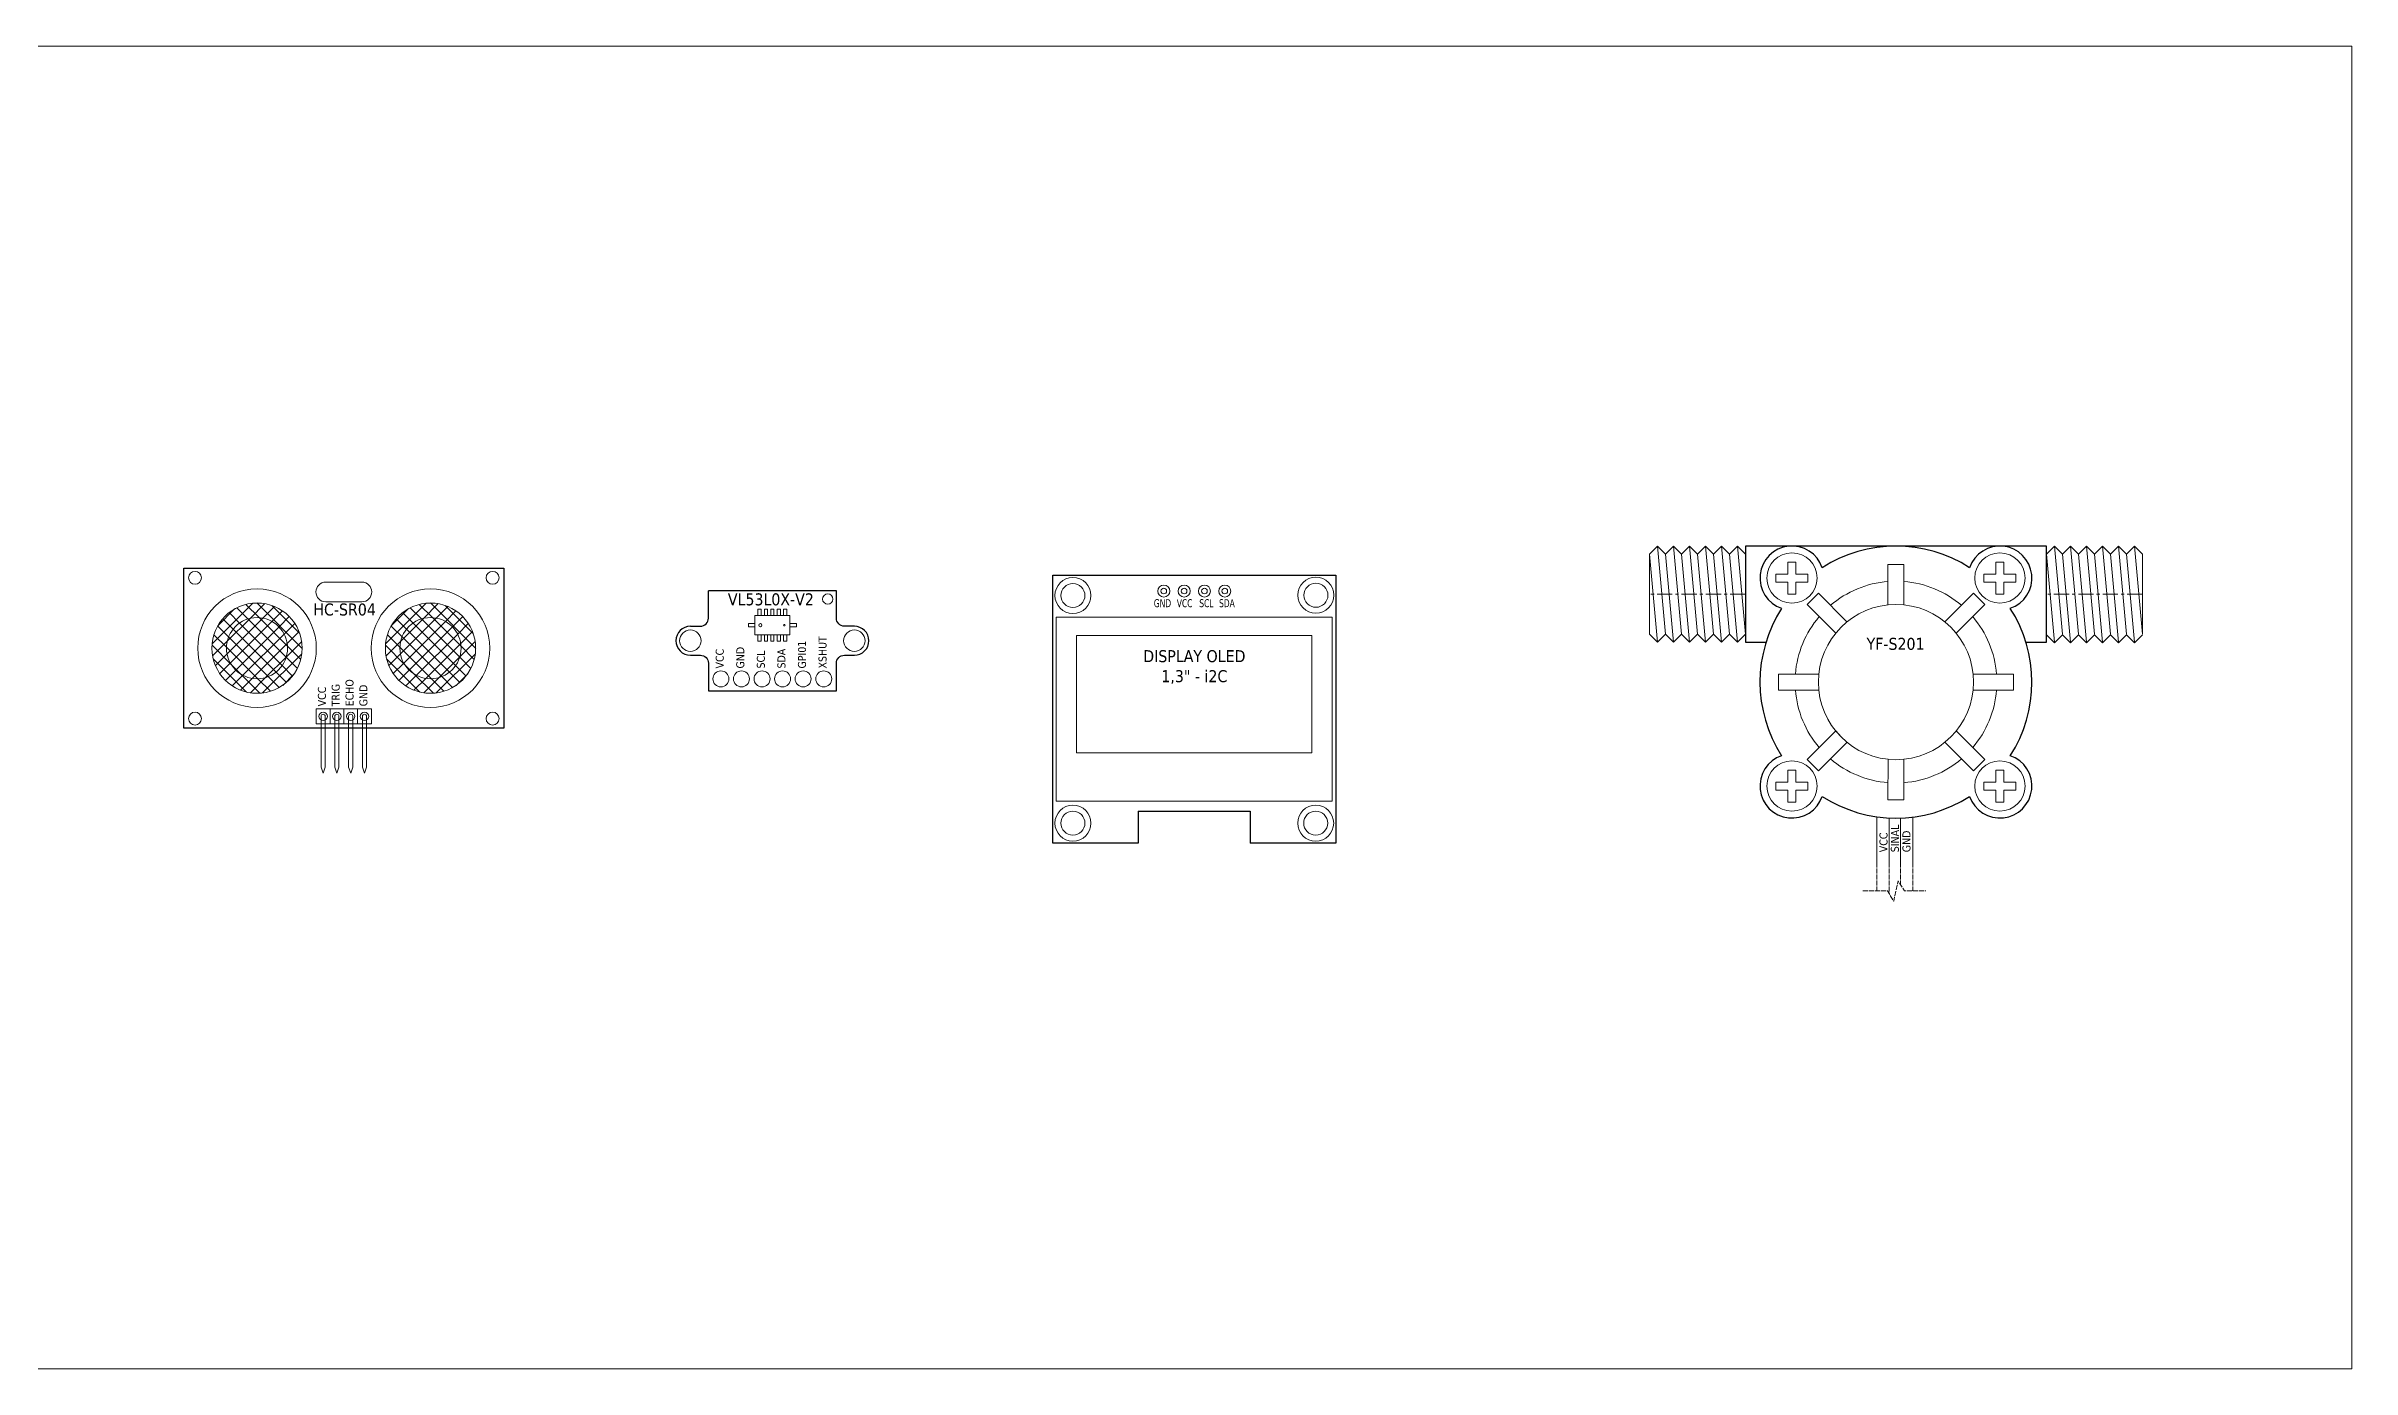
# Model space of a CAD drawing. Extents: x -201 to 3149, y -111 to 111.
# Drawn here: x 86.8 to 375, y -54.1 to 111.2 of the extents above; entities that cross this region are included whole.
import ezdxf

# ---------------------------------------------------------------- set-up
doc = ezdxf.new("R2010")
doc.units = 0
for name, pattern in [('ACAD_ISO02W100', [15, 12, -3]), ('CENTER', [50.8, 31.75, -6.35, 6.35, -6.35]), ('CONTINU', [0])]:
    doc.linetypes.add(name, pattern=pattern)
doc.layers.get('0').update_dxf_attribs({"lineweight": 9})
doc.layers.add('2', color=7, linetype='CONTINU')
doc.layers.add('contorno', color=7, linetype='CONTINU', lineweight=30)
doc.layers.add('hatch', color=253, linetype='Continuous', transparency=0.6)
doc.styles.add('times 2', font='tahoma.ttf')
pattern_1 = [(45, (-18.5304, -5.5817), (-0.77799, 0.77799), []), (135, (-18.5304, -5.5817), (-0.77799, -0.77799), [])]
pattern_2 = [(45, (3.1484, -5.5817), (-0.77799, 0.77799), []), (135, (3.1484, -5.5817), (-0.77799, -0.77799), [])]

# ---------------------------------------------------------------- blocks, each defined once
blk = doc.blocks.new('*U3')
blk.add_lwpolyline([(0, -2.47), (0.99, -2.53), (1, 2.53), (-1, 2.53), (-1, -2.53)])
blk = doc.blocks.new('*U4')
at = {"color": 0, "linetype": 'ByBlock', "lineweight": -2, "transparency": 16777216}
blk.add_blockref('*U3', (318.06, 43.92), dxfattribs=at)
for p, rotation in [((309.45, 40.36), 45.00000000000001), ((326.66, 40.36), 315), ((305.89, 31.75), 90), ((330.23, 31.75), 270), ((309.45, 23.15), 135), ((326.66, 23.15), 225), ((318.06, 19.58), 180)]:
    blk.add_blockref('*U3', p, dxfattribs=dict(at, rotation=rotation))

msp = doc.modelspace()

# ---------------------------------------------------------------- hatches: boundary and pattern name
at = {"layer": 'hatch'}
h = msp.add_hatch(dxfattribs=at)
h.set_pattern_fill('ANSI37', color=256, scale=0.346534)
h.set_pattern_definition(pattern_1)
h.paths.add_polyline_path([(109.39, 35.99, 1), (117.04, 35.99, 1)], flags=0)
h.paths.add_polyline_path([(107.57, 35.99, 1), (118.86, 35.99, 1)])
h.paths.add_polyline_path([(117.04, 35.99, -1), (109.39, 35.99, -1)], flags=16)
h = msp.add_hatch(dxfattribs=at)
h.set_pattern_fill('ANSI37', color=256, scale=0.346534)
h.set_pattern_definition(pattern_2)
h.paths.add_polyline_path([(131.07, 35.99, 1), (138.72, 35.99, 1)], flags=0)
h.paths.add_polyline_path([(129.25, 35.99, 1), (140.54, 35.99, 1)])
h.paths.add_polyline_path([(138.72, 35.99, -1), (131.07, 35.99, -1)], flags=16)
h = msp.add_hatch(dxfattribs=at)
h.set_pattern_fill('ANSI37', color=256, scale=0.346534)
h.set_pattern_definition(pattern_1)
h.paths.add_polyline_path([(117.04, 35.99, 1), (109.39, 35.99, 1)])
h = msp.add_hatch(dxfattribs=at)
h.set_pattern_fill('ANSI37', color=256, scale=0.346534)
h.set_pattern_definition(pattern_2)
h.paths.add_polyline_path([(138.72, 35.99, 1), (131.07, 35.99, 1)])

# ---------------------------------------------------------------- linework, layer by layer
for p, q in [((315.68, 9.19), (315.68, 14.92)), ((320.17, 14.88), (320.17, 9.19))]:
    msp.add_line(p, q)
for points in [[(-201.35, 111.22), (375.05, 111.22), (375.05, -54.07), (-201.35, -54.07)], [(305.56, 46.75), (305.06, 46.75), (304.56, 46.75), (304.56, 45.25), (303.06, 45.25), (303.06, 44.25), (304.56, 44.25), (304.56, 42.75), (305.56, 42.75), (305.56, 44.25), (307.06, 44.25), (307.06, 44.75), (307.06, 45.25), (305.56, 45.25)], [(331.55, 46.75), (331.05, 46.75), (330.55, 46.75), (330.55, 45.25), (329.05, 45.25), (329.05, 44.25), (330.55, 44.25), (330.55, 42.75), (331.55, 42.75), (331.55, 44.25), (333.05, 44.25), (333.05, 44.75), (333.05, 45.25), (331.55, 45.25)], [(120.6, 28.42), (122.33, 28.42), (122.33, 26.52), (120.6, 26.52)], [(122.33, 28.42), (124.05, 28.42), (124.05, 26.52), (122.33, 26.52)], [(124.05, 28.42), (125.78, 28.42), (125.78, 26.52), (124.05, 26.52)], [(125.78, 28.42), (127.5, 28.42), (127.5, 26.52), (125.78, 26.52)], [(305.56, 20.76), (305.06, 20.76), (304.56, 20.76), (304.56, 19.26), (303.06, 19.26), (303.06, 18.26), (304.56, 18.26), (304.56, 16.76), (305.56, 16.76), (305.56, 18.26), (307.06, 18.26), (307.06, 18.76), (307.06, 19.26), (305.56, 19.26)], [(331.55, 20.76), (331.05, 20.76), (330.55, 20.76), (330.55, 19.26), (329.05, 19.26), (329.05, 18.26), (330.55, 18.26), (330.55, 16.76), (331.55, 16.76), (331.55, 18.26), (333.05, 18.26), (333.05, 18.76), (333.05, 19.26), (331.55, 19.26)]]:
    msp.add_lwpolyline(points, close=True)
for points in [[(289.25, 47.75), (288.25, 48.75), (287.25, 47.75)], [(287.25, 47.75), (288.25, 36.75)], [(287.25, 47.75), (287.25, 37.75)], [(289.25, 37.75), (288.25, 48.75)], [(291.25, 47.75), (290.25, 48.75), (289.25, 47.75)], [(289.25, 47.75), (290.25, 36.75)], [(291.25, 37.75), (290.25, 48.75)], [(293.25, 47.75), (292.25, 48.75), (291.25, 47.75)], [(291.25, 47.75), (292.25, 36.75)], [(293.25, 37.75), (292.25, 48.75)], [(295.25, 47.75), (294.25, 48.75), (293.25, 47.75)], [(293.25, 47.75), (294.25, 36.75)], [(295.25, 37.75), (294.25, 48.75)], [(297.25, 47.75), (296.25, 48.75), (295.25, 47.75)], [(295.25, 47.75), (296.25, 36.75)], [(297.25, 37.75), (296.25, 48.75)], [(299.25, 47.75), (298.25, 48.75), (297.25, 47.75)], [(297.25, 47.75), (298.25, 36.75)], [(299.25, 37.75), (298.25, 48.75)], [(338.86, 47.75), (337.86, 48.75), (336.86, 47.75)], [(336.86, 47.75), (337.86, 36.75)], [(338.86, 37.75), (337.86, 48.75)], [(340.86, 47.75), (339.86, 48.75), (338.86, 47.75)], [(338.86, 47.75), (339.86, 36.75)], [(340.86, 37.75), (339.86, 48.75)], [(342.86, 47.75), (341.86, 48.75), (340.86, 47.75)], [(340.86, 47.75), (341.86, 36.75)], [(342.86, 37.75), (341.86, 48.75)], [(344.86, 47.75), (343.86, 48.75), (342.86, 47.75)], [(342.86, 47.75), (343.86, 36.75)], [(344.86, 37.75), (343.86, 48.75)], [(346.86, 47.75), (345.86, 48.75), (344.86, 47.75)], [(344.86, 47.75), (345.86, 36.75)], [(346.86, 37.75), (345.86, 48.75)], [(348.86, 47.75), (347.86, 48.75), (346.86, 47.75)], [(346.86, 47.75), (347.86, 36.75)], [(348.86, 37.75), (347.86, 48.75)], [(348.86, 37.75), (348.86, 47.75)], [(121.8, 44.24), (126.31, 44.24)], [(121.8, 41.77), (126.31, 41.77)], [(175.82, 40.06), (175.82, 40.86), (176.22, 40.86), (176.22, 40.06), (175.82, 40.06)], [(176.62, 40.06), (176.62, 40.86), (177.02, 40.86), (177.02, 40.06), (176.62, 40.06)], [(177.42, 40.06), (177.42, 40.86), (177.82, 40.86), (177.82, 40.06), (177.42, 40.06)], [(178.22, 40.06), (178.22, 40.86), (178.62, 40.86), (178.62, 40.06), (178.22, 40.06)], [(179.02, 40.06), (179.02, 40.86), (179.42, 40.86), (179.42, 40.06), (179.02, 40.06)], [(174.62, 39.06), (175.42, 39.06), (175.42, 38.66), (174.62, 38.66), (174.62, 39.06)], [(179.82, 37.66), (175.42, 37.66), (175.42, 40.06), (179.82, 40.06), (179.82, 37.66)], [(175.82, 40.06), (175.82, 40.06)], [(176.22, 37.66), (176.22, 36.86), (175.82, 36.86), (175.82, 37.66), (176.22, 37.66)], [(177.02, 37.66), (177.02, 36.86), (176.62, 36.86), (176.62, 37.66), (177.02, 37.66)], [(177.82, 37.66), (177.82, 36.86), (177.42, 36.86), (177.42, 37.66), (177.82, 37.66)], [(178.62, 37.66), (178.62, 36.86), (178.22, 36.86), (178.22, 37.66), (178.62, 37.66)], [(179.42, 37.66), (179.42, 36.86), (179.02, 36.86), (179.02, 37.66), (179.42, 37.66)], [(179.42, 37.66), (179.42, 37.66)], [(179.82, 39.06), (180.62, 39.06), (180.62, 38.66), (179.82, 38.66), (179.82, 39.06)], [(213.11, 39.88), (247.61, 39.88), (247.61, 16.88), (213.11, 16.88), (213.11, 39.88)], [(215.65, 37.59), (245.07, 37.59), (245.07, 22.89), (215.65, 22.89), (215.65, 37.59)], [(287.25, 37.75), (288.25, 36.75), (289.25, 37.75)], [(289.25, 37.75), (290.25, 36.75), (291.25, 37.75)], [(291.25, 37.75), (292.25, 36.75), (293.25, 37.75)], [(293.25, 37.75), (294.25, 36.75), (295.25, 37.75)], [(295.25, 37.75), (296.25, 36.75), (297.25, 37.75)], [(297.25, 37.75), (298.25, 36.75), (299.25, 37.75)], [(336.86, 37.66), (337.86, 36.66), (338.86, 37.66)], [(338.86, 37.66), (339.86, 36.66), (340.86, 37.66)], [(340.86, 37.66), (341.86, 36.66), (342.86, 37.66)], [(342.86, 37.66), (343.86, 36.66), (344.86, 37.66)], [(344.86, 37.66), (345.86, 36.66), (346.86, 37.66)], [(346.86, 37.66), (347.86, 36.66), (348.86, 37.66)], [(121.21, 27.47), (121.21, 21.11)], [(121.72, 27.47), (121.72, 21.11)], [(122.93, 27.47), (122.93, 21.11)], [(123.45, 27.47), (123.45, 21.11)], [(124.66, 27.47), (124.66, 21.11)], [(125.17, 27.47), (125.17, 21.11)], [(126.38, 27.47), (126.38, 21.11)], [(126.9, 27.47), (126.9, 21.11)], [(121.21, 21.11), (121.47, 20.38), (121.47, 20.38), (121.72, 21.11)], [(122.93, 21.11), (123.19, 20.38), (123.19, 20.38), (123.45, 21.11)], [(124.66, 21.11), (124.92, 20.38), (124.92, 20.38), (125.17, 21.11)], [(126.38, 21.11), (126.64, 20.38), (126.64, 20.38), (126.9, 21.11)], [(317.21, 14.77), (317.21, 9.19)], [(318.64, 14.76), (318.64, 9.19)]]:
    msp.add_lwpolyline(points)
at = {"linetype": 'CENTER', "ltscale": 0.06}
for points in [[(299.25, 42.75), (287.25, 42.75)], [(348.86, 42.75), (336.86, 42.75)]]:
    msp.add_lwpolyline(points, dxfattribs=at)
at = {"linetype": 'ACAD_ISO02W100', "ltscale": 0.05, "transparency": 33554610, "flags": 128}
for points in [[(315.68, 9.19), (315.68, 5.65)], [(317.21, 9.19), (317.21, 5.31)], [(318.64, 9.19), (318.64, 6.43)], [(320.17, 9.19), (320.17, 5.65)], [(313.93, 5.65), (317, 5.65), (317.78, 4.38), (318.34, 6.92), (319.12, 5.65), (321.81, 5.65)]]:
    msp.add_lwpolyline(points, dxfattribs=at)
at = {"transparency": 33554610}
for centre in [(305.06, 44.75), (331.05, 44.75), (305.06, 18.76), (331.05, 18.76)]:
    msp.add_circle(centre, 3.14, dxfattribs=at)
for centre, radius in [((105.46, 44.78), 0.807), ((113.21, 35.99), 7.41), ((134.89, 35.99), 7.41), ((142.65, 44.78), 0.807), ((215.19, 42.57), 2.25), ((215.19, 42.57), 1.5), ((226.55, 43.13), 0.75), ((226.55, 43.13), 0.355), ((229.09, 43.13), 0.75), ((229.09, 43.13), 0.355), ((231.63, 43.13), 0.75), ((231.63, 43.13), 0.355), ((234.17, 43.13), 0.75), ((234.17, 43.13), 0.355), ((245.56, 42.6), 2.25), ((245.56, 42.6), 1.5), ((184.54, 42.13), 0.642), ((318.06, 31.75), 9.7), ((167.37, 36.92), 1.34), ((176.12, 38.86), 0.2), ((179.12, 38.86), 0.1), ((187.87, 36.92), 1.34), ((171.19, 32.15), 1), ((173.76, 32.15), 1), ((176.33, 32.15), 1), ((178.9, 32.15), 1), ((181.47, 32.15), 1), ((184.04, 32.15), 1), ((105.46, 27.19), 0.807), ((121.47, 27.47), 0.528), ((123.19, 27.47), 0.528), ((124.92, 27.47), 0.528), ((126.64, 27.47), 0.528), ((142.65, 27.19), 0.807), ((215.19, 14.13), 2.25), ((215.19, 14.13), 1.5), ((245.53, 14.13), 2.25), ((245.53, 14.13), 1.5)]:
    msp.add_circle(centre, radius)
at = {"color": 8}
for centre, radius in [((113.21, 35.99), 5.64), ((134.89, 35.99), 5.64), ((113.21, 35.99), 3.82), ((134.89, 35.99), 3.82)]:
    msp.add_circle(centre, radius, dxfattribs=at)
for centre, radius, start, end in [((121.8, 43.01), 1.23, 90, 270), ((126.31, 43.01), 1.23, 270, 90), ((121.47, 27.47), 0.258, 0, 180), ((123.19, 27.47), 0.258, 0, 180), ((124.92, 27.47), 0.258, 0, 180), ((126.64, 27.47), 0.258, 0, 180)]:
    msp.add_arc(centre, radius, start, end)
at = {"transparency": 33554495}
for start, end in [(94.5468, 130.4631), (49.5468, 85.4631), (139.5468, 175.4631), (4.5468, 40.4631), (184.5468, 220.4631), (319.5468, 355.4631), (229.5468, 265.4631), (274.5468, 310.4631)]:
    msp.add_arc((318.06, 31.75), 12.61, start, end, dxfattribs=at)
at = {"layer": 'contorno'}
for points in [[(299.25, 48.75), (299.25, 36.75), (301.81, 36.75)], [(334.31, 36.75), (336.86, 36.75), (336.86, 48.75), (299.25, 48.75)], [(104.05, 45.99), (144.05, 45.99), (144.05, 25.99), (104.05, 25.99), (104.05, 45.99)], [(212.66, 45.13), (248.06, 45.13), (248.06, 11.63), (237.36, 11.63)], [(223.36, 11.63), (212.66, 11.63), (212.66, 45.13)], [(223.36, 15.63), (237.36, 15.63), (237.36, 11.63)], [(223.36, 15.63), (223.36, 11.63)]]:
    msp.add_lwpolyline(points, dxfattribs=at)
for points in [[(167.37, 38.73), (168.62, 38.73, 0.414214), (169.62, 39.73), (169.62, 43.17)], [(187.87, 38.73), (186.62, 38.73, -0.414214), (185.62, 39.73), (185.62, 43.17), (169.62, 43.17)], [(167.37, 35.11), (168.62, 35.11, -0.414214), (169.62, 34.11), (169.62, 30.67), (185.62, 30.67), (185.62, 34.11, -0.414214), (186.62, 35.11), (187.87, 35.11)]]:
    msp.add_lwpolyline(points, format="xyb", dxfattribs=at)
for centre, radius, start, end in [((305.06, 44.75), 4, 18.8975, 251.1025), ((318.06, 31.75), 17, 57.1983, 122.8017), ((331.05, 44.75), 4, 288.8975, 161.1025), ((318.06, 31.75), 17, 147.1983, 212.8017), ((318.06, 31.75), 17, 327.1983, 32.8017), ((167.37, 36.92), 1.81, 90, 270), ((187.87, 36.92), 1.81, 270, 90), ((305.06, 18.76), 4, 108.8975, 341.1025), ((331.05, 18.76), 4, 198.8975, 71.1025), ((318.06, 31.75), 17, 237.1983, 302.8017)]:
    msp.add_arc(centre, radius, start, end, dxfattribs=at)

# ---------------------------------------------------------------- block references
at = {"transparency": 33554559}
msp.add_blockref('*U4', (0, 0), dxfattribs=at)

# ---------------------------------------------------------------- texts
at = {"char_height": 1.5, "attachment_point": 1, "style": 'times 2'}
for s, width, heights, insert in [('HC-SR04', 3.6996, [0], (120.25, 41.57)), ('VL53L0X-V2', 3.6996, [0], (172.06, 42.84)), ('\\pxqc;DISPLAY OLED 1,3" - i2C', 14.3271, [5.98], (223.2, 35.74)), ('YF-S201', 3.6996, [0], (314.39, 37.28))]:
    msp.add_mtext_dynamic_manual_height_columns(s, width=width, gutter_width=5, heights=heights, dxfattribs=dict(at, insert=insert))
at = {"layer": '2', "style": 'times 2', "width": 0.8}
for s, p in [('GND', (225.3, 41.11)), ('VCC', (228.17, 41.11)), ('SCL', (230.98, 41.11)), ('SDA', (233.45, 41.11))]:
    msp.add_text(s, height=1, dxfattribs=at).set_placement(p)
at = {"layer": '2', "style": 'times 2'}
for s, p in [('XSHUT', (184.39, 33.45)), ('VCC', (171.54, 33.45)), ('GND', (174.11, 33.45)), ('SCL', (176.68, 33.45)), ('SDA', (179.25, 33.45)), ('GPI01', (181.82, 33.45)), ('ECHO', (125.27, 28.72)), ('VCC', (121.82, 28.72)), ('TRIG', (123.54, 28.72)), ('GND', (127, 28.72)), ('VCC', (317, 10.49)), ('SINAL', (318.42, 10.49)), ('GND', (319.87, 10.49))]:
    msp.add_text(s, height=1, rotation=90, dxfattribs=at).set_placement(p)

doc.saveas('drawing.dxf')
